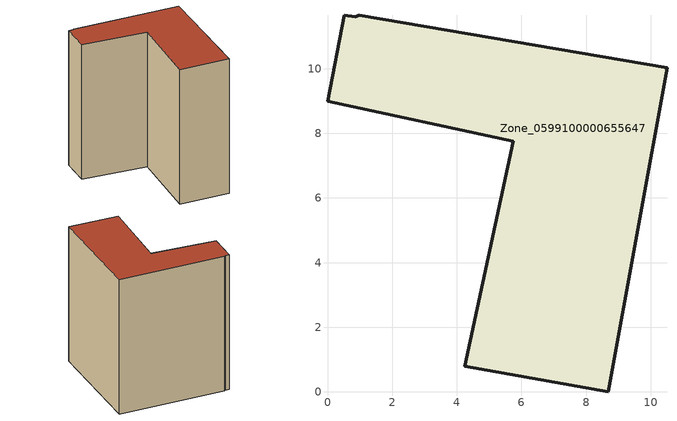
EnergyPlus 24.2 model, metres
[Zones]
Zone_0599100000655647
 floor ground (C_G): 8.69,0 4.24,0.8 5.74,7.75 0,8.99 0.52,11.66 0.86,11.61 0.98,11.66 10.5,10.03 z0
 wall outside (C_F): 0.86,11.61 0.52,11.66 0,8.99 5.74,7.75 4.24,0.8 8.69,0 10.5,10.03 0.98,11.66 0.86,11.61 z0:12.7
 roof outside (C_R): 8.69,0 10.5,10.03 0.98,11.66 0.86,11.61 0.52,11.66 0,8.99 5.74,7.75 4.24,0.8 z12.7
[BUILDING]
Pand.0599100000655647: North Axis=0; Terrain=City; Loads Convergence Tolerance Value=0.04; Temperature Convergence Tolerance Value=0.4; Solar Distribution=FullExterior; Maximum Number of Warmup Days=25; Minimum Number of Warmup Days=1
[Site:Location]
Rotterdam.The.Hague.AP_ZH_NLD Design_Conditions: Latitude=51.96; Longitude=4.45; Time Zone=1; Elevation=-4.5
[SITE:GROUNDTEMPERATURE:BUILDINGSURFACE]
18, 18, 18, 18, 18, 18, 18, 18, 18, 18, 18, 18
[MATERIAL] Thermal Absorptance=0.9; Solar Absorptance=0.7; Visible Absorptance=0.7
Name | Roughness | Thickness | Conductivity | Density | Specific Heat
G.TI.1946 | MediumSmooth | 0.15 | 1 | 540 | 1210
F.TI.1946 | Rough | 0.3 | 0.857143 | 1920 | 840
R.TI.1946 | MediumRough | 0.2 | 0.1 | 1500 | 1000
[CONSTRUCTION]
C_G: G.TI.1946
C_F: F.TI.1946
C_R: R.TI.1946
[ZONE]
Zone_0599100000655647: Type=1; Multiplier=1; Ceiling Height=Autocalculate; Volume=Autocalculate; Floor Area=autocalculate; Part of Total Floor Area=Yes
[ZONEINFILTRATION:DESIGNFLOWRATE]
Infil_Zone_0599100000655647: Zone or ZoneList or Space or SpaceList=Zone_0599100000655647; Schedule=AlwaysOn; Design Flow Rate Calculation Method=Flow/Area; Flow Rate per Floor Area=0.003; Constant Term Coefficient=1; Temperature Term Coefficient=0; Velocity Term Coefficient=0; Velocity Squared Term Coefficient=0
[HVACTEMPLATE:ZONE:IDEALLOADSAIRSYSTEM]
Zone_0599100000655647: Maximum Heating Supply Air Temperature=50; Minimum Cooling Supply Air Temperature=13; Maximum Heating Supply Air Humidity Ratio=0.0156; Minimum Cooling Supply Air Humidity Ratio=0.0077; Heating Limit=NoLimit; Cooling Limit=NoLimit; Dehumidification Control Type=ConstantSensibleHeatRatio; Cooling Sensible Heat Ratio=0.7; Dehumidification Setpoint=60; Humidification Control Type=None; Humidification Setpoint=30; Outdoor Air Method=None; Outdoor Air Flow Rate per Person=0.00944; Outdoor Air Flow Rate per Zone Floor Area=0; Outdoor Air Flow Rate per Zone=0; Demand Controlled Ventilation Type=None; Outdoor Air Economizer Type=NoEconomizer; Heat Recovery Type=None; Sensible Heat Recovery Effectiveness=0.7; Latent Heat Recovery Effectiveness=0.65
[ZONECONTROL:THERMOSTAT]
ThermostatControl_Zone_0599100000655647: Zone or ZoneList=Zone_0599100000655647; Control Type Schedule=DualSetpointControlType; Control 1=Thermostat_Zone_0599100000655647; Temperature Difference Between Cutout And Setpoint=0
[THERMOSTATSETPOINT:DUALSETPOINT]
Thermostat_Zone_0599100000655647: Heating Setpoint Temperature Schedule=HeatingSetpoint_Zone_0599100000655647; Cooling Setpoint Temperature Schedule=CoolingSetpoint_Zone_0599100000655647
[SCHEDULE:COMPACT]
HeatingSetpoint_Zone_0599100000655647: Through: 12/31, For: AllDays, Until: 24:00, 21
CoolingSetpoint_Zone_0599100000655647: Through: 12/31, For: AllDays, Until: 24:00, 24
DualSetpointControlType: Through: 12/31, For: AllDays, Until: 24:00, 4
AlwaysOn: Through: 12/31, For: AllDays, Until: 24:00, 1
